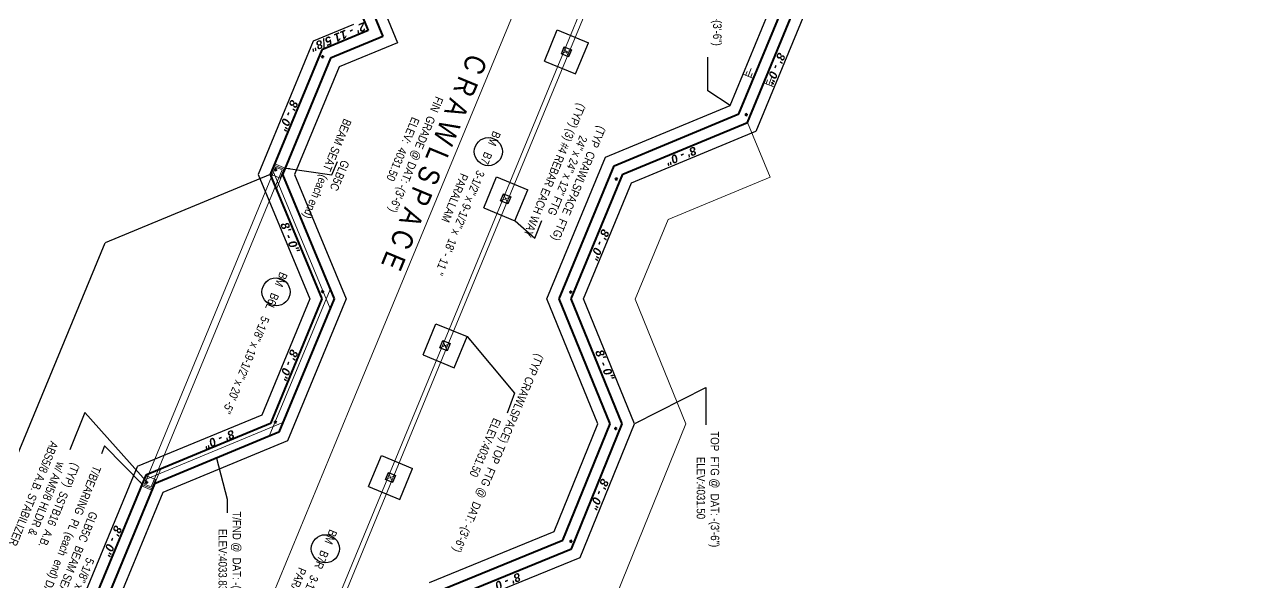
# Model space of a CAD drawing. Extents: x 1662 to 3024, y -14186 to -10515.
# Drawn here: x 2154 to 3024, y -12180 to -11782 of the extents above; entities that cross this region are included whole.
import ezdxf

# ---------------------------------------------------------------- set-up
doc = ezdxf.new("R2010")
doc.units = 0
doc.header["$LTSCALE"] = 50
doc.header["$MEASUREMENT"] = 0
doc.linetypes.add('HIDDEN', pattern=[0.375, 0.25, -0.125])
for name, color, linetype, lineweight in [('BALCONY', 12, 'HIDDEN', 30), ('BEAMS TEXT', 3, 'CONTINUOUS', 20), ('FLOOR BEAMS', 3, 'HIDDEN', 20), ('FOOTING', 7, 'HIDDEN', 30), ('FOOTING TEXT', 7, 'CONTINUOUS', 9), ('FOUNDATION', 7, 'CONTINUOUS', 40), ('FOUNDATION TEXT', 7, 'CONTINUOUS', 9), ('LAYOUT', 6, 'CONTINUOUS', 9), ('WALL FRAMING', 7, 'CONTINUOUS', 30)]:
    doc.layers.add(name, color=color, linetype=linetype, lineweight=lineweight)
doc.layers.add('CONCRETE', color=7, linetype='CONTINUOUS')
doc.styles.add('ARCHENT', font='technical.ttf', dxfattribs={"height": 2})
doc.styles.add('ARCHENTLTD', font='technical.ttf', dxfattribs={"height": 6})
doc.dimstyles.new('ARCHENTLTD', dxfattribs={"dimtxt": 2, "dimasz": 3, "dimexe": 6, "dimexo": 3, "dimgap": 2, "dimtad": 0, "dimdec": 3, "dimzin": 1, "dimdsep": 46, "dimlunit": 4, "dimtxsty": 'ARCHENT', "dimcen": 2, "dimadec": 0, "dimazin": 0, "dimtfac": 1, "dimtdec": 3, "dimtofl": 0, "dimtmove": 0, "dimatfit": 3, "dimfxl": 1, "dimfrac": 2, "dimtolj": 1, "dimtzin": 0, "dimarcsym": 0})

msp = doc.modelspace()

# ---------------------------------------------------------------- hatches: boundary and pattern name
at = {"layer": 'WALL FRAMING', "lineweight": 9, "ltscale": 150}
for points in [[(2366.2577, -11805.8156, 1), (2366.2577, -11805.1906, 1)], [(2667.7613, -11846.973, 1), (2667.7613, -11846.348, 1)], [(2332.9929, -11886.127, 1), (2332.9929, -11885.502, 1)], [(2575.3233, -11892.789, 1), (2575.3233, -11892.164, 1)], [(2366.3072, -11972.8659, 1), (2366.3072, -11972.2409, 1)], [(2542.8894, -11973.2439, 1), (2542.8894, -11972.6189, 1)], [(2332.7604, -12065.7799, 1), (2332.7604, -12065.1549, 1)], [(2574.9143, -12070.3635, 1), (2574.9143, -12069.7385, 1)], [(2241.0151, -12108.699, 1), (2241.0151, -12108.074, 1)], [(2543.0009, -12150.6616, 1), (2543.0009, -12150.0366, 1)]]:
    msp.add_hatch(color=256, dxfattribs=at).paths.add_polyline_path(points)

# ---------------------------------------------------------------- linework, layer by layer
at = {"layer": 'BALCONY', "color": 3, "linetype": 'HIDDEN', "lineweight": 25, "ltscale": 150}
for p, q in [((2329.0784, -11889.1712), (2211.5355, -11937.8254)), ((2105.5976, -12193.7809), (2211.5396, -11937.8237))]:
    msp.add_line(p, q, dxfattribs=at)
at = {"layer": 'BEAMS TEXT', "linetype": 'Continuous', "lineweight": 30, "ltscale": 75}
for centre in [(2484.2509, -11872.9992), (2333.1609, -11972.8097), (2368.2772, -12155.5997)]:
    msp.add_circle(centre, 10, dxfattribs=at)
at = {"layer": 'CONCRETE', "lineweight": 20, "ltscale": 75}
for p, q in [((2684.6947, -11891.0472), (2668.5775, -11852.2627)), ((2684.6947, -11891.0472), (2612.1042, -11921.2138)), ((2588.6432, -11977.896), (2612.1042, -11921.2138)), ((2588.6432, -11977.896), (2624.8763, -12066.609)), ((2575.7546, -12187.8299), (2624.8763, -12066.609))]:
    msp.add_line(p, q, dxfattribs=at)
at = {"layer": 'FLOOR BEAMS', "ltscale": 50}
for p, q in [((2538.171, -11801.3043), (2613.1519, -11619.8469)), ((2541.4233, -11802.6514), (2616.4024, -11621.2001)), ((2451.7756, -12010.3852), (2538.171, -11801.3043)), ((2455.0275, -12011.7319), (2541.4233, -11802.6514)), ((2332.8203, -11884.0662), (2239.4802, -12109.5769)), ((2337.5517, -11886.0358), (2244.2192, -12111.5282)), ((2337.5517, -11886.0358), (2332.8203, -11884.0662)), ((2326.4687, -12313.6338), (2451.7756, -12010.3852)), ((2329.7218, -12314.9751), (2455.0275, -12011.7319)), ((2244.2195, -12111.5274), (2239.4802, -12109.5769))]:
    msp.add_line(p, q, dxfattribs=at)
at = {"layer": 'FLOOR BEAMS', "ltscale": 75}
for p, q in [((2541.4233, -11802.6514), (2538.171, -11801.3043)), ((2455.0394, -12011.737), (2451.787, -12010.3898))]:
    msp.add_line(p, q, dxfattribs=at)
at = {"layer": 'FOOTING', "ltscale": 75}
for p, q in [((2393.1054, -11731.2527), (2419.6712, -11795.4589)), ((2656.3179, -11840.0384), (2687.8991, -11763.5578)), ((2674.7076, -11858.3854), (2713.8762, -11763.53)), ((2388.3179, -11782.4696), (2359.6689, -11794.3453)), ((2359.6673, -11794.3469), (2320.4187, -11889.1719)), ((2419.674, -11795.4521), (2378.0403, -11812.7102)), ((2378.0419, -11812.7086), (2346.3952, -11889.1673)), ((2567.6841, -11876.8722), (2656.3179, -11840.0384)), ((2586.0681, -11895.2222), (2674.7064, -11858.3866)), ((2525.9232, -11977.7781), (2567.6908, -11876.8671)), ((2320.4187, -11889.1741), (2357.1803, -11977.8585)), ((2346.3952, -11889.1651), (2383.1568, -11977.8494)), ((2551.8815, -11977.8175), (2586.0681, -11895.2222)), ((2357.1803, -11977.8563), (2322.9991, -12060.4386)), ((2383.1568, -11977.8517), (2341.3736, -12078.8003)), ((2562.2603, -12066.7027), (2525.9233, -11977.7352)), ((2588.1922, -12066.7206), (2551.8815, -11977.8175)), ((2323.0006, -12060.437), (2234.3322, -12097.192)), ((2531.1847, -12143.3902), (2562.2603, -12066.7027)), ((2549.6502, -12161.726), (2588.1921, -12066.6134)), ((2341.372, -12078.8019), (2252.7082, -12115.555)), ((2234.3241, -12097.2001), (2195.1775, -12192.0641)), ((2252.7162, -12115.5469), (2221.1519, -12192.037)), ((2442.3962, -12179.6545), (2531.1847, -12143.3902)), ((2460.7262, -12198.0926), (2549.5713, -12161.8051))]:
    msp.add_line(p, q, dxfattribs=at)
at = {"layer": 'FOOTING', "ltscale": 50}
for p, q in [((2524.1353, -11808.5129), (2533.3197, -11786.3398)), ((2533.3197, -11786.3398), (2555.4928, -11795.5242)), ((2546.3084, -11817.6974), (2555.4928, -11795.5242)), ((2524.1353, -11808.5129), (2546.3084, -11817.6974)), ((2480.9293, -11913.0723), (2490.1137, -11890.8992)), ((2490.1137, -11890.8992), (2512.2868, -11900.0836)), ((2503.1024, -11922.2567), (2512.2868, -11900.0836)), ((2480.9293, -11913.0723), (2503.1024, -11922.2567)), ((2437.7513, -12017.5985), (2446.9357, -11995.4254)), ((2446.9357, -11995.4254), (2469.1088, -12004.6098)), ((2459.9244, -12026.7829), (2469.1088, -12004.6098)), ((2437.7513, -12017.5985), (2459.9244, -12026.7829)), ((2398.9744, -12111.4043), (2408.1588, -12089.2312)), ((2408.1588, -12089.2312), (2430.3319, -12098.4156)), ((2421.1475, -12120.5887), (2430.3319, -12098.4156)), ((2398.9744, -12111.4043), (2421.1475, -12120.5887))]:
    msp.add_line(p, q, dxfattribs=at)
at = {"layer": 'FOOTING', "lineweight": 9, "ltscale": 75}
for p, q in [((2672.8673, -11820.9208), (2665.478, -11817.8552)), ((2667.2972, -11818.6933), (2668.3393, -11815.8801)), ((2669.1727, -11819.388), (2671.2568, -11813.7616)), ((2671.0481, -11820.0827), (2672.0902, -11817.2695)), ((2687.5009, -11826.9886), (2680.1116, -11823.9229)), ((2681.9308, -11824.761), (2682.9729, -11821.9478)), ((2683.8063, -11825.4557), (2685.8904, -11819.8293)), ((2685.6817, -11826.1505), (2686.7238, -11823.3373))]:
    msp.add_line(p, q, dxfattribs=at)
at = {"layer": 'FOUNDATION', "ltscale": 75}
for p, q in [((2375.7875, -11731.2471), (2398.7477, -11786.7387)), ((2384.4467, -11731.2505), (2409.2204, -11791.1253)), ((2662.4477, -11846.1543), (2696.5583, -11763.5481)), ((2668.5775, -11852.2703), (2705.2175, -11763.5383)), ((2398.7716, -11786.7965), (2365.7923, -11800.4671)), ((2409.2204, -11791.1253), (2371.9169, -11806.5884)), ((2365.7923, -11800.4671), (2329.0774, -11889.1707)), ((2371.9169, -11806.5884), (2337.7365, -11889.1685)), ((2573.8158, -11882.9873), (2662.4477, -11846.1543)), ((2579.942, -11889.1047), (2668.5775, -11852.2703)), ((2534.5819, -11977.7769), (2573.8158, -11882.9873)), ((2329.0774, -11889.1707), (2365.839, -11977.8551)), ((2337.7365, -11889.1685), (2374.4981, -11977.8528)), ((2543.2317, -11977.7972), (2579.942, -11889.1047)), ((2365.839, -11977.8551), (2329.1241, -12066.5588)), ((2374.4981, -11977.8528), (2335.2486, -12072.6801)), ((2570.897, -12066.6908), (2534.5819, -11977.7769)), ((2579.5337, -12066.6789), (2543.2317, -11977.7972)), ((2329.1241, -12066.5588), (2240.4556, -12103.3138)), ((2537.3322, -12149.5208), (2570.897, -12066.6908)), ((2543.4798, -12155.6515), (2579.5337, -12066.6789)), ((2335.2486, -12072.6801), (2246.5847, -12109.4332)), ((2240.4556, -12103.3138), (2203.8362, -12192.0538)), ((2246.5847, -12109.4332), (2212.4932, -12192.0474)), ((2448.4876, -12185.8081), (2537.3322, -12149.5208)), ((2454.6069, -12191.9503), (2543.4798, -12155.6515))]:
    msp.add_line(p, q, dxfattribs=at)
at = {"layer": 'FOUNDATION', "color": 7, "lineweight": 9, "ltscale": 75}
for p, q in [((2329.6408, -11889.2475), (2332.3271, -11882.81)), ((2332.2505, -11881.6952), (2339.6379, -11884.7656)), ((2332.3271, -11882.81), (2338.7911, -11885.4966)), ((2336.1048, -11891.9341), (2338.7911, -11885.4966)), ((2329.6408, -11889.2475), (2336.1048, -11891.9341)), ((2337.8394, -11889.0927), (2333.4975, -11899.5393)), ((2240.8926, -12103.6643), (2238.2435, -12110.1172)), ((2240.8926, -12103.6643), (2247.3644, -12106.3318)), ((2246.5835, -12109.568), (2250.8947, -12099.1087)), ((2237.4014, -12110.8517), (2244.7978, -12113.9004)), ((2238.2435, -12110.1172), (2244.7153, -12112.7847)), ((2247.3644, -12106.3318), (2244.7153, -12112.7847))]:
    msp.add_line(p, q, dxfattribs=at)
at = {"layer": 'FOUNDATION', "color": 1, "lineweight": 9, "ltscale": 75}
for p, q in [((2331.6178, -11888.1177), (2371.6587, -11984.713)), ((2371.655, -11970.9941), (2328.3899, -12075.5232)), ((2338.0881, -12065.8199), (2241.5086, -12105.8542))]:
    msp.add_line(p, q, dxfattribs=at)
at = {"layer": 'FOUNDATION', "lineweight": 50, "ltscale": 1.5}
for centre in [(2366.2577, -11805.5031), (2667.7613, -11846.6605), (2332.9929, -11885.8145), (2575.3233, -11892.4765), (2366.3072, -11972.5534), (2542.8894, -11972.9314), (2332.7604, -12065.4674), (2574.9143, -12070.051), (2241.0151, -12108.3865), (2543.0009, -12150.3491)]:
    msp.add_circle(centre, 0.5, dxfattribs=at)
at = {"layer": 'LAYOUT', "color": 6, "ltscale": 150}
for p, q in [((2385.2523, -12056.8448), (3023.7798, -10514.624)), ((2222.4188, -12450.1327), (2385.251, -12056.8478))]:
    msp.add_line(p, q, dxfattribs=at)
at = {"layer": 'WALL FRAMING', "color": 6, "lineweight": 9, "ltscale": 75}
for p, q in [((2543.3902, -11800.4896), (2536.2041, -11803.4661)), ((2541.2855, -11805.5709), (2538.3089, -11798.3848)), ((2500.1842, -11905.0489), (2492.9981, -11908.0255)), ((2498.0795, -11910.1302), (2495.1029, -11902.9441)), ((2457.0062, -12009.5751), (2449.8202, -12012.5517)), ((2454.9015, -12014.6565), (2451.9249, -12007.4704)), ((2418.2293, -12103.3809), (2411.0432, -12106.3575)), ((2416.1246, -12108.4623), (2413.148, -12101.2762))]:
    msp.add_line(p, q, dxfattribs=at)
at = {"layer": 'WALL FRAMING', "color": 6, "ltscale": 75}
for points in [[(2543.3902, -11800.4896), (2541.2855, -11805.5709), (2536.2041, -11803.4661), (2538.3089, -11798.3848)], [(2500.1842, -11905.0489), (2498.0795, -11910.1302), (2492.9981, -11908.0255), (2495.1029, -11902.9441)], [(2457.0062, -12009.5751), (2454.9015, -12014.6565), (2449.8202, -12012.5517), (2451.9249, -12007.4704)], [(2418.2293, -12103.3809), (2416.1246, -12108.4623), (2411.0432, -12106.3575), (2413.148, -12101.2762)]]:
    msp.add_lwpolyline(points, close=True, dxfattribs=at)
at = {"layer": 'WALL FRAMING', "color": 9, "linetype": 'Continuous', "lineweight": 5, "ltscale": 150}
for centre in [(2366.2577, -11805.5031), (2667.7613, -11846.6605), (2332.9929, -11885.8145), (2575.3233, -11892.4765), (2366.3072, -11972.5534), (2542.8894, -11972.9314), (2332.7604, -12065.4674), (2574.9143, -12070.051), (2241.0151, -12108.3865), (2543.0009, -12150.3491)]:
    msp.add_circle(centre, 0.3125, dxfattribs=at)

# ---------------------------------------------------------------- texts
at = {"layer": 'BEAMS TEXT', "linetype": 'Continuous', "lineweight": 9, "char_height": 6, "attachment_point": 5, "rotation": 247.6375, "style": 'ARCHENTLTD'}
for s, insert in [('BM   B7   3-1/2" x 9-1/2" x  18\' - 11 "\\PPARALLAM \\P\\P  ', (2455.7559, -11904.0464)), ('BM   B6L   5-1/8" x 19-1/2" x 20\' -5" \\P\\P  ', (2309.0043, -12005.3757)), ('BM   B7R   3-1/2" x 9-1/2" x 27\'-4" \\PPARALLAM\\P\\P  ', (2340.6036, -12184.5733)), ('5-1/8" x 12" x 8\'-6"  BM   B6R \\P\\P  ', (2174.911, -12200.2348))]:
    msp.add_mtext(s, dxfattribs=dict(at, insert=insert))
at = {"layer": 'FOOTING TEXT', "ltscale": 50, "char_height": 6, "attachment_point": 5, "style": 'ARCHENT'}
for s, insert, rotation in [(' TOP  FTG @  DAT: -(3\'-6") \\PELEV:4031.50', (2642.1021, -11755.4735), 270.0927778), (' GLB5C\\PBEAM SEAT  (each end)', (2373.367, -11886.8086), 247.2106147), ('(TYP CRAWLSPACE) TOP  FTG @  DAT: -(3\'-6") \\PELEV:4031.50', (2486.6584, -12085.6311), 247.0331386), (' (TYP)  SSTB16  A.B.\\Pw/ AM5/8 HLDR &\\PABS5/8 A.B. STABILIZER', (2169.843, -12120.1688), 247.8431585), (' TOP  FTG @  DAT: -(3\'-6") \\PELEV:4031.50', (2640.4405, -12112.3404), 270.0927778), (' GLB5C  BEAM SEAT\\PT/BEARING  PL (each  end) DAT: -(2\'-0")', (2186.1624, -12156.9618), 247.8431586)]:
    msp.add_mtext(s, dxfattribs=dict(at, insert=insert, rotation=rotation))
at = {"layer": 'FOUNDATION TEXT', "color": 1, "lineweight": 20, "ltscale": 75, "char_height": 6, "width": 48.625, "attachment_point": 1, "style": 'ARCHENTLTD'}
for s, insert, rotation in [('{\\fArial|b1|i1|c0|p34;2\' - 11 5/8"}', (2397.7419, -11786.3314), 202.2855903), ('{\\fArial|b1|i1|c0|p34;8\' - 0"}', (2696.0415, -11804.3586), 247.2855903), ('{\\fArial|b1|i1|c0|p34;8\' - 0"}', (2349.3263, -11837.9623), 247.2855903), ('{\\fArial|b1|i1|c0|p34;8\' - 0"}', (2633.2247, -11874.6461), 202.2855903), ('{\\fArial|b1|i1|c0|p34;8\' - 0"}', (2341.6283, -11922.4581), 292.2855903), ('{\\fArial|b1|i1|c0|p34;8\' - 0"}', (2570.7659, -11929.925), 247.2855903), ('{\\fArial|b1|i1|c0|p34;8\' - 0"}', (2349.3067, -12015.5364), 247.2855903), ('{\\fArial|b1|i1|c0|p34;8\' - 0"}', (2565.6075, -12013.1499), 292.2855903), ('{\\fArial|b1|i1|c0|p34;8\' - 0"}', (2304.4775, -12076.3173), 202.2855903), ('{\\fArial|b1|i1|c0|p34;8\' - 0"}', (2570.3576, -12107.4992), 247.2855903), ('{\\fArial|b1|i1|c0|p34;8\' - 0"}', (2223.9913, -12140.8078), 247.2855903), ('{\\fArial|b1|i1|c0|p34;8\' - 0"}', (2508.1255, -12178.0311), 202.2855903)]:
    msp.add_mtext(s, dxfattribs=dict(at, insert=insert, rotation=rotation))
at = {"layer": 'FOUNDATION TEXT', "ltscale": 50, "attachment_point": 5, "style": 'ARCHENT'}
for s, insert, char_height, rotation in [('C R A W L S P A C E', (2445.7679, -11880.6672), 15, 247.5), ('FIN  GRADE @ DAT: -(3\'-6")\\PELEV:  4031.50', (2428.0968, -11873.1826), 6, 247.5), ('24" x 24" x 12" FTG\\P(TYP) (3) #4 REBAR EACH WAY', (2535.1454, -11887.8592), 6, 247.5), ('(TYP  CRAWLSPACE  FTG)', (2547.6499, -11895.3294), 6, 247.5), (' T/FND @  DAT: -(1\'-2") \\PELEV:4033.83', (2300.2167, -12163.597), 6, 270)]:
    msp.add_mtext(s, dxfattribs=dict(at, insert=insert, char_height=char_height, rotation=rotation))

# ---------------------------------------------------------------- leaders
at = {"layer": 'FOOTING TEXT', "ltscale": 75}
msp.add_leader([(2656.3179, -11840.0384), (2640.5068, -11829.639), (2640.5068, -11805.7243)], dimstyle='ARCHENTLTD', override={"dimgap": 1, "dimtad": 0}, dxfattribs=at)
at = {"layer": 'FOOTING TEXT', "ltscale": 10}
for points in [[(2340.054, -11884.6536), (2372.8628, -11889.4924), (2376.946, -11880.1024)], [(2503.2233, -11922.3457), (2517.3972, -11934.461), (2522.2415, -11921.9248)], [(2588.5001, -12066.501), (2639.0898, -12040.8726), (2639.0898, -12067.5013)], [(2240.823, -12107.5705), (2197.084, -12058.6692), (2186.4081, -12085.1865)], [(2238.4203, -12110.0405), (2211.0374, -12082.2787), (2208.9512, -12088.0927)]]:
    msp.add_leader(points, dimstyle='ARCHENTLTD', override={"dimgap": 1, "dimtad": 0}, dxfattribs=at)
at = {"layer": 'FOOTING TEXT', "lineweight": 9, "ltscale": 10}
msp.add_leader([(2469.1088, -12004.6098), (2502.8472, -12044.9722), (2497.5454, -12059.0659)], dimstyle='ARCHENTLTD', override={"dimgap": 1, "dimtad": 0}, dxfattribs=at)
at = {"layer": 'FOUNDATION TEXT', "ltscale": 10}
msp.add_leader([(2290.9167, -12091.0567), (2298.4818, -12120.2177), (2298.4818, -12130.1019)], dimstyle='ARCHENTLTD', override={"dimgap": 1, "dimtad": 0}, dxfattribs=at)

doc.saveas('drawing.dxf')
